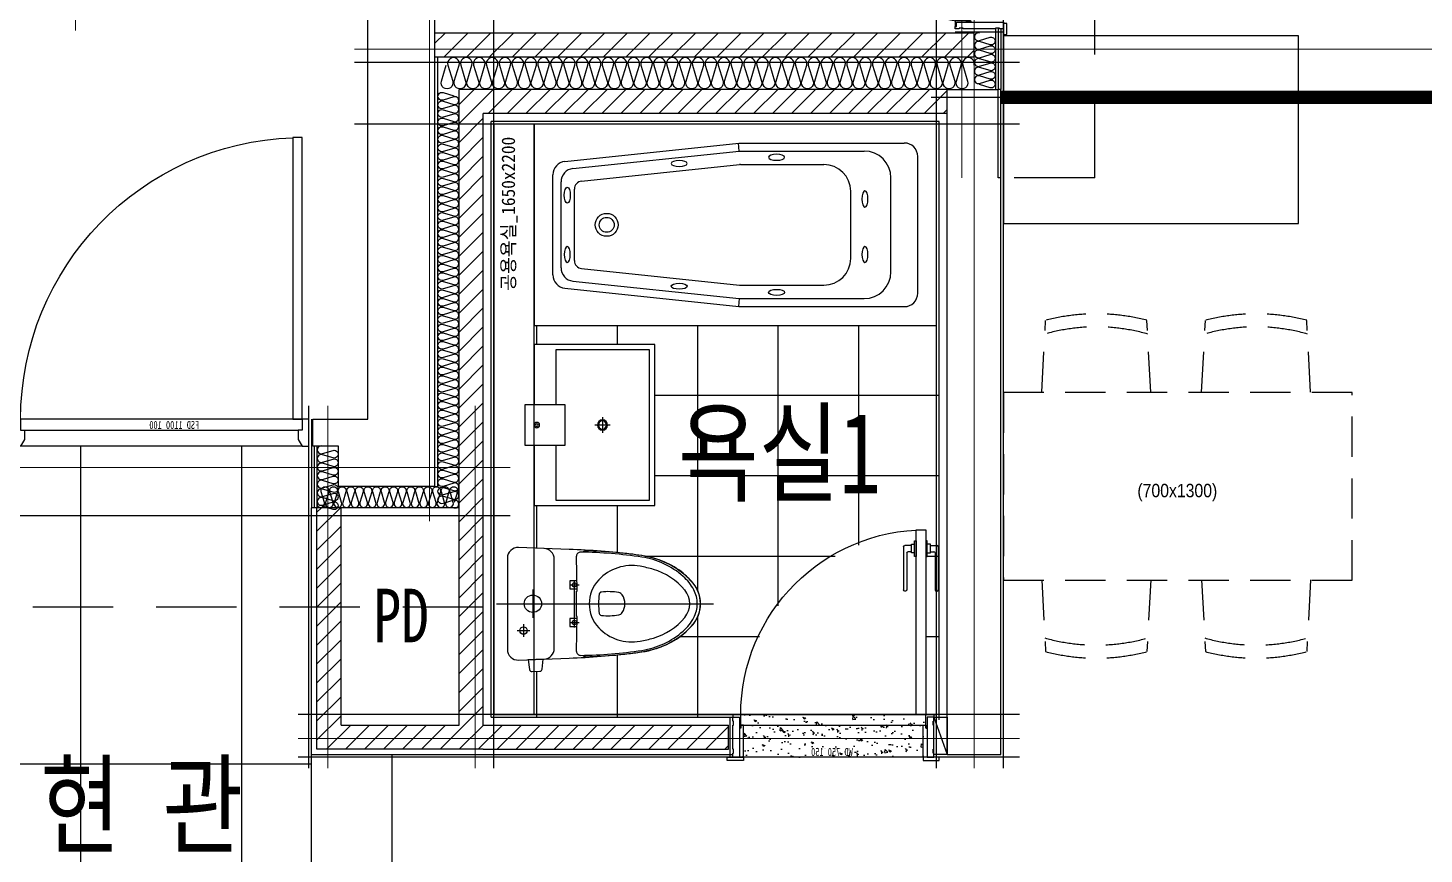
# Model space of a CAD drawing. Header units: millimetres. Extents: x 11101 to 63139, y 2659 to 57930.
# Drawn here: x 45721 to 50927, y 23824 to 26903 of the extents above; entities that cross this region are included whole.
import ezdxf
from ezdxf.enums import TextEntityAlignment as Align

# ---------------------------------------------------------------- set-up
doc = ezdxf.new("R2010")
doc.units = ezdxf.units.MM
doc.header["$LTSCALE"] = 100
for name, pattern in [('111D-114D-COR2-MF$0$CEN', [62, 60, -1, 0, -1]), ('U-59A(111-115)$0$CEN', [62, 60, -1, 0, -1]), ('U-59A(111-115)$0$HID', [2.3, 1.5, -0.8])]:
    doc.linetypes.add(name, pattern=pattern)
doc.layers.get('Defpoints').update_dxf_attribs({"color": 127})
doc.layers.add('111D-114D-COR2-MF$0$CEN아파트', color=1, linetype='111D-114D-COR2-MF$0$CEN', lineweight=5)
doc.layers.add('U-59A(111-115)$0$CEN아파트', color=1, linetype='U-59A(111-115)$0$CEN', lineweight=5)
for name, color, linetype in [('111D-114D-COR2-MF$0$WALL-1', 2, 'Continuous'), ('TEXT_실명', 3, 'Continuous'), ('U-59A(111-115)$0$CEN-b', 16, 'U-59A(111-115)$0$CEN'), ('U-59A(111-115)$0$DOOR', 4, 'Continuous'), ('U-59A(111-115)$0$DOOR_1', 1, 'Continuous'), ('U-59A(111-115)$0$DOOR_2', 5, 'Continuous'), ('U-59A(111-115)$0$ELE5', 4, 'Continuous'), ('U-59A(111-115)$0$FIN4', 6, 'Continuous'), ('U-59A(111-115)$0$FIN6', 5, 'Continuous'), ('U-59A(111-115)$0$FUR-1', 9, 'U-59A(111-115)$0$HID'), ('U-59A(111-115)$0$FUR-K', 6, 'Continuous'), ('U-59A(111-115)$0$FUR-R', 6, 'Continuous'), ('U-59A(111-115)$0$HAT-1', 9, 'Continuous'), ('U-59A(111-115)$0$INS', 8, 'Continuous'), ('U-59A(111-115)$0$INSHAT', 150, 'U-59A(111-115)$0$HID'), ('U-59A(111-115)$0$INSUL', 8, 'Continuous'), ('U-59A(111-115)$0$MC중심선', 8, 'U-59A(111-115)$0$HID'), ('U-59A(111-115)$0$TILE', 8, 'Continuous'), ('U-59A(111-115)$0$WALL-1', 2, 'Continuous'), ('U-59A(111-115)$0$WALL-2', 3, 'Continuous'), ('U-59A(111-115)$0$WIN', 4, 'Continuous')]:
    doc.layers.add(name, color=color, linetype=linetype)
for name, color, linetype, plot in [('U-59A(111-115)$0$Defpoint', 16, 'Continuous', False), ('U-59A(111-115)$0$Defponts', 161, 'Continuous', False), ('U-59A(111-115)$0$MC', 144, 'Continuous', False), ('U-59A(111-115)$0$창호공차', 39, 'Continuous', False)]:
    doc.layers.add(name, color=color, linetype=linetype, plot=plot)
doc.styles.add('U-59A(111-115)$0$돋움', font='', dxfattribs={"width": 0.9})
doc.styles.add('U-59A(111-115)$0$돋움체', font='', dxfattribs={"width": 0.8})
doc.styles.add('돋움체', font='', dxfattribs={"width": 0.8})
doc.styles.get('U-59A(111-115)$0$돋움').set_extended_font_data('Dotum')
doc.styles.get('U-59A(111-115)$0$돋움체').set_extended_font_data('DotumChe')
doc.styles.get('돋움체').set_extended_font_data('DotumChe')

# ---------------------------------------------------------------- blocks, each defined once
blk = doc.blocks.new('U-59A(111-115)$0$84 공용 양변기 평면')
at = {"layer": 'U-59A(111-115)$0$FUR-R', "color": 6}
for p, q in [((40.7, 423.1), (40.7, 83.1)), ((271.3, 455.8), (82.2, 463)), ((215.7, 86.7), (215.7, 419.4)), ((82.2, 43.1), (271.3, 50.3)), ((173.7, 46.6), (117.7, 44.5)), ((117.7, 44.5), (123.7, 7.6)), ((132.9, 0), (161.9, 1.1)), ((170.6, 9.4), (173.7, 46.6))]:
    blk.add_line(p, q, dxfattribs=at)
at = {"layer": 'U-59A(111-115)$0$FUR-R', "color": 8}
for p, q in [((300.7, 300.1), (298.7, 430.3)), ((272.7, 323.1), (308.7, 323.1)), ((300.1, 338.1), (273.7, 338.1)), ((273.7, 338.1), (273.7, 308.1)), ((290.7, 165.1), (290.7, 341.1)), ((273.7, 308.1), (300.6, 308.1)), ((298.7, 253.1), (298.7, 300.1)), ((298.7, 300.1), (300.7, 300.1)), ((298.7, 206.1), (298.7, 253.1)), ((272.7, 183.1), (308.7, 183.1)), ((300.6, 198.1), (273.7, 198.1)), ((273.7, 198.1), (273.7, 168.1)), ((273.7, 168.1), (300.1, 168.1)), ((298.7, 75.8), (300.7, 206.1)), ((300.7, 206.1), (298.7, 206.1))]:
    blk.add_line(p, q, dxfattribs=at)
at = {"layer": 'U-59A(111-115)$0$FUR-R', "color": 1}
for p, q in [((135.7, 305.6), (135.7, 200.6)), ((0, 253.1), (809.5, 253.1)), ((100.7, 177.1), (100.7, 129.1)), ((76.7, 153.1), (124.7, 153.1))]:
    blk.add_line(p, q, dxfattribs=at)
at = {"layer": 'U-59A(111-115)$0$FUR-R', "color": 6}
blk.add_lwpolyline([(271.3, 50.3, 0.019832), (508.4, 68.9, 0.041487), (596.1, 86.7, 0.149206), (732.9, 176.2, 0.362125), (732.9, 329.9, 0.149206), (596.1, 419.4, 0.041487), (508.4, 437.3, 0.019831), (271.3, 455.8)], format="xyb", dxfattribs=at)
at = {"layer": 'U-59A(111-115)$0$FUR-R', "color": 8}
for points in [[(298.7, 430.3), (298.7, 430.6)], [(298.7, 75.6), (298.7, 75.8)]]:
    blk.add_lwpolyline(points, dxfattribs=at)
for centre in [(290.7, 323.1), (290.7, 183.1)]:
    blk.add_circle(centre, 8, dxfattribs=at)
at = {"layer": 'U-59A(111-115)$0$FUR-R', "color": 6}
for centre, radius in [((135.7, 253.1), 32.5), ((100.7, 153.1), 14)]:
    blk.add_circle(centre, radius, dxfattribs=at)
for centre, radius, start, end in [((80.7, 423.1), 40, 87.8053, 180), ((175.7, 419.4), 40, 0, 87.8055), ((80.7, 83.1), 40, 180, 272.1943), ((175.7, 86.7), 40, 272.1945, 0), ((132.5, 9), 9, 189.1583, 272.19), ((161.6, 10.1), 9, 272.19, 355.2217)]:
    blk.add_arc(centre, radius, start, end, dxfattribs=at)
at = {"layer": 'U-59A(111-115)$0$FUR-R', "color": 8}
for centre, radius, start, end in [((313.7, 430.6), 15, 89.1659, 180), ((289.2, -1254.3), 1700, 81.4419, 89.1659), ((333.7, 435.7), 15, 88.4964, 139.4017), ((289.2, -1260.8), 1712, 81.0921, 88.4964), ((497.5, 130.2), 300, 48.544, 81.4419), ((493.1, 110.9), 325.5, 44.3131, 79.1713), ((504.7, 225.6), 170, 79.5841, 136.5529), ((445.1, -99), 500, 73.7584, 79.5841), ((517.8, 150.6), 240, 39.8132, 73.7584), ((475.7, 253.1), 130, 136.5529, 223.4471), ((576.9, 220.1), 180, 28.1029, 48.544), ((638.7, 253.1), 122, 0, 44.3131), ((620.7, 253.1), 240, 171.347, 180), ((392.3, 287.8), 9, 96.0876, 171.347), ((415.8, 68.1), 230, 79.9998, 96.0876), ((452.2, 274.9), 20, 33.0409, 79.9998), ((418.7, 253.1), 60, 359.9999, 33.0409), ((640.7, 253.1), 80, 320.1868, 39.8132), ((638.7, 253.1), 110, 0, 28.1029), ((620.7, 253.1), 240, 180, 188.653), ((392.3, 218.3), 9, 188.653, 263.9124), ((415.8, 438.1), 230, 263.9124, 280.0002), ((452.2, 231.3), 20, 280.0002, 326.9591), ((418.7, 253.1), 60, 326.9591, 0.0001), ((638.7, 253.1), 122, 315.6869, 0), ((638.7, 253.1), 110, 331.8971, 0), ((504.7, 280.6), 170, 223.4471, 280.4159), ((493.1, 395.2), 325.5, 280.8287, 315.6869), ((517.8, 355.5), 240, 286.2416, 320.1868), ((576.9, 286), 180, 311.456, 331.8971), ((445.1, 605.1), 500, 280.4159, 286.2416), ((497.5, 376), 300, 278.5581, 311.456), ((313.7, 75.6), 15, 180, 270.8341), ((289.2, 1760.4), 1700, 270.8341, 278.5581), ((333.7, 70.5), 15, 220.5983, 271.5036), ((289.2, 1766.9), 1712, 271.5036, 278.9079)]:
    blk.add_arc(centre, radius, start, end, dxfattribs=at)
blk = doc.blocks.new('U-59A(111-115)$0$A$C29F42446')
at = {"layer": 'U-59A(111-115)$0$FUR-R', "color": 8}
for p, q in [((-1385.7, 611.6), (-737.1, 680)), ((-735.4, 650), (-738.8, 679.8)), ((-737.1, 680), (-120, 680)), ((-1355.7, 584.9), (-735.4, 650)), ((-737.1, 650), (-270, 650)), ((-70, 120), (-70, 630)), ((-1323.4, 538.2), (-734.2, 599.8)), ((-730.8, 600), (-420, 600)), ((-1430, 188.1), (-1430, 561.9)), ((-1400, 214.8), (-1400, 535.2)), ((-170, 200), (-170, 550)), ((-1350, 241.6), (-1350, 508.4)), ((-320, 250), (-320, 500)), ((-1323.4, 211.8), (-734.2, 150.2)), ((-1355.7, 165.1), (-735.4, 100)), ((-1385.7, 138.4), (-737.1, 70)), ((-730.8, 150), (-420, 150)), ((-735.4, 100), (-738.8, 70.2)), ((-737.1, 70), (-120, 70)), ((-735.4, 100), (-270, 100))]:
    blk.add_line(p, q, dxfattribs=at)
at = {"layer": 'U-59A(111-115)$0$FUR-R'}
blk.add_lwpolyline([(-1500, 0), (0, 0), (0, 750), (-1500, 750)], close=True, dxfattribs=at)
at = {"layer": 'U-59A(111-115)$0$FUR-R', "color": 8}
for radius in [42.8, 27.8]:
    blk.add_circle((-1229.7, 375), radius, dxfattribs=at)
for centre, radius, start, end in [((-120, 630), 50, 0, 90), ((-270, 550), 100, 0, 90), ((-1380, 561.9), 50, 96.5169, 180), ((-1350, 535.2), 50, 96.5169, 180), ((-730.8, 570), 30, 90, 96.5169), ((-420, 500), 100, 0, 90), ((-1320, 508.4), 30, 96.5169, 180), ((-1350, 214.8), 50, 180, 263.4831), ((-1320, 241.6), 30, 180, 263.4831), ((-420, 250), 100, 270, 0), ((-1380, 188.1), 50, 180, 263.4831), ((-270, 200), 100, 270, 0), ((-730.8, 180), 30, 263.4831, 270), ((-120, 120), 50, 270, 0)]:
    blk.add_arc(centre, radius, start, end, dxfattribs=at)
at = {"layer": 'U-59A(111-115)$0$FUR-R', "color": 8, "extrusion": (0, 0, -1)}
for centre, major_axis in [((-596.3, 626.9), (30.1, 0)), ((-959.4, 603.7), (30.1, 0)), ((-266.8, 471.2), (0, 30.1)), ((-1376.8, 264.4), (0, 30.1)), ((-266.8, 264.4), (0, 30.1))]:
    blk.add_ellipse(centre, major_axis=major_axis, ratio=0.375161, dxfattribs=at)
at = {"layer": 'U-59A(111-115)$0$FUR-R', "color": 8}
for centre, major_axis in [((-1376.8, 485.6), (0, -30.1)), ((-959.4, 146.3), (30.1, 0)), ((-596.3, 123.1), (30.1, 0))]:
    blk.add_ellipse(centre, major_axis=major_axis, ratio=0.375161, dxfattribs=at)
blk = doc.blocks.new('U-59A(111-115)$0$snfsss')
at = {"layer": 'U-59A(111-115)$0$FUR-R', "color": 1}
for p, q in [((1528363.8, -944755.3), (1528363.8, -944697.3)), ((1528392.8, -944726.3), (1528334.8, -944726.3))]:
    blk.add_line(p, q, dxfattribs=at)
at = {"layer": 'U-59A(111-115)$0$FUR-R'}
for points in [[(1528109.3, -944651.3), (1528109.3, -944426.3), (1528559.3, -944426.3), (1528559.3, -945026.3), (1528109.3, -945026.3), (1528109.3, -944801.3)], [(1528189.3, -944651.3), (1528189.3, -944446.3), (1528539.3, -944446.3), (1528539.3, -945006.3), (1528189.3, -945006.3), (1528189.3, -944801.3)]]:
    blk.add_lwpolyline(points, dxfattribs=at)
blk.add_lwpolyline([(1528074.3, -944651.3), (1528224.3, -944651.3), (1528224.3, -944801.3), (1528074.3, -944801.3)], close=True, dxfattribs=at)
at = {"layer": 'U-59A(111-115)$0$FUR-R', "color": 1}
for centre, radius in [((1528119.3, -944726.3), 10), ((1528119.3, -944726.3), 5), ((1528363.8, -944726.3), 19), ((1528363.8, -944726.3), 15)]:
    blk.add_circle(centre, radius, dxfattribs=at)
blk = doc.blocks.new('U-59A(111-115)$0$공용욕실_1650x2200')
at = {"layer": 'Defpoints', "ltscale": 2}
blk.add_lwpolyline([(-437, -483.9), (1763, -483.9), (1763, 1166.1), (-437, 1166.1)], close=True, dxfattribs=at)
at = {"layer": 'U-59A(111-115)$0$FUR-R'}
blk.add_lwpolyline([(-437, 1016.1), (1763, 1016.1), (1763, 1166.1), (-437, 1166.1), (-437, 1016.1)], dxfattribs=at)
at = {"layer": 'U-59A(111-115)$0$FUR-R', "rotation": 270}
for name, p in [('U-59A(111-115)$0$84 공용 양변기 평면', (-277.5, 1156.8)), ('U-59A(111-115)$0$A$C29F42446', (1013, -483.9))]:
    blk.add_blockref(name, p, dxfattribs=at)
at = {"layer": 'U-59A(111-115)$0$FUR-R', "extrusion": (0, 0, -1), "zscale": -1, "rotation": 270}
blk.add_blockref('U-59A(111-115)$0$snfsss', (944084.5, 1529125.4), dxfattribs=at)
at = {"layer": 'U-59A(111-115)$0$Defponts', "style": 'U-59A(111-115)$0$돋움체'}
blk.add_text('공용욕실_1650x2200', height=50, dxfattribs=at).set_placement((1429.2, 1111.2), align=Align.MIDDLE)
blk = doc.blocks.new('U-59A(111-115)$0$WD_손잡이')
at = {"layer": 'U-59A(111-115)$0$DOOR', "color": 8, "ltscale": 2}
for p, q in [((17.55, 17.35), (17.55, 42.1)), ((22.05, 46.6), (183.05, 46.6)), ((40.95, 17.35), (40.95, 30.4)), ((45.45, 34.9), (183.05, 34.9)), ((187.55, 39.4), (187.55, 42.1))]:
    blk.add_line(p, q, dxfattribs=at)
for points in [[(0, 5.85), (0, 0), (58.5, 0), (58.5, 5.85), (0, 5.85)], [(45.5, 5.85), (45.5, 17.35), (13, 17.35), (13, 5.85)]]:
    blk.add_lwpolyline(points, dxfattribs=at)
for centre, start, end in [((22.05, 42.1), 90, 180), ((45.45, 30.4), 90, 180), ((183.05, 42.1), 0, 90), ((183.05, 39.4), 270, 0)]:
    blk.add_arc(centre, 4.5, start, end, dxfattribs=at)
blk = doc.blocks.new('U-59A(111-115)$0$WD_750_150')
at = {"layer": 'U-59A(111-115)$0$DOOR_2', "ltscale": 2}
h = blk.add_hatch(dxfattribs=at)
h.set_pattern_fill('AR-CONC', color=256, scale=0.5, style=0)
h.set_pattern_definition([(50, (-783504.944, 224657.94), (91.0923345, -7.969543), [9.525, -104.775]), (355, (-783504.94, 224657.94), (-17.621413, 95.528321), [7.62, -83.82]), (100.451, (-783497.35, 224657.28), (73.471251, 87.558344), [8.095, -89.045]), (46.1842, (-783504.94, 224683.34), (135.53952, -21.021164), [14.2875, -157.1625]), (96.6356, (-783493.65, 224681.59), (118.702117, 123.712778), [12.1425, -133.5675]), (351.184, (-783504.94, 224683.34), (118.702303, 123.71256), [11.43, -125.73]), (21, (-783492.244, 224676.99), (75.80744, -51.132759), [9.525, -104.775]), (326, (-783492.24, 224676.99), (30.901014, 92.093983), [7.62, -83.82]), (71.4514, (-783485.93, 224672.73), (106.708245, 40.961429), [8.095, -89.045]), (37.5, (-783504.944, 224657.94), (1.5443016, 42.2775194), [0, -82.804, 0, -85.09, 0, -84.1375]), (7.5, (-783504.944, 224657.94), (33.4098313, 50.0902874), [0, -48.514, 0, -80.899, 0, -32.0675]), (327.5, (-783533.265, 224657.94), (67.7952976, -2.864372), [0, -31.75, 0, -99.06, 0, -131.445]), (317.5, (-783545.965, 224657.94), (74.0645907, 12.7132455), [0, -41.275, 0, -65.786, 0, -93.345])])
h.paths.add_polyline_path([(710, 120), (40, 120), (40, 3), (37, 3), (37, 0), (40, 0), (710, 0), (713, 0), (713, 3), (710, 3)])
h.paths.add_polyline_path([(720, 158), (30, 158), (30, 120), (47.67, 120), (720, 120)])
at = {"layer": 'U-59A(111-115)$0$DOOR', "ltscale": 2}
for points in [[(30, 158), (66, 158), (66, 848), (30, 848)], [(37, 3), (40, 3), (40, 120), (30, 120), (30, 109), (25, 109), (25, 0), (37, 0)], [(713, 3), (710, 3), (710, 120), (720, 120), (720, 109), (725, 109), (725, 0), (713, 0)], [(-20, 0), (40, 0), (40, -12), (-20, -12)], [(770, 0), (710, 0), (710, -12), (770, -12)]]:
    blk.add_lwpolyline(points, close=True, dxfattribs=at)
for points in [[(28, 160), (0, 160), (0, 150), (25, 150), (25, 110), (30, 110), (30, 158, 0.4142136)], [(722, 160), (750, 160), (750, 150), (725, 150), (725, 110), (720, 110), (720, 158, -0.4142136)]]:
    blk.add_lwpolyline(points, format="xyb", close=True, dxfattribs=at)
for points in [[(0, 150), (-50, 150), (-50, 10), (0, 10), (0, 150), (-50, 10)], [(25, 150), (25, 0), (0, 0), (0, 15), (3, 15), (3, 30), (0, 30), (0, 120), (3, 120), (3, 135), (0, 135), (0, 150), (25, 150), (25, 150)], [(725, 150), (725, 0), (750, 0), (750, 15), (747, 15), (747, 30), (750, 30), (750, 120), (747, 120), (747, 135), (750, 135), (750, 150), (725, 150), (725, 150)]]:
    blk.add_lwpolyline(points, dxfattribs=at)
at = {"layer": 'U-59A(111-115)$0$DOOR_1'}
blk.add_arc((30, 158), 690, 0, 90, dxfattribs=at)
at = {"layer": 'U-59A(111-115)$0$DOOR_2', "ltscale": 2}
for p, q in [((30, 158), (720, 158)), ((720, 120), (30, 120)), ((40, 0), (710, 0))]:
    blk.add_line(p, q, dxfattribs=at)
at = {"layer": 'U-59A(111-115)$0$창호공차', "ltscale": 2}
blk.add_line((760, 150), (760, 0), dxfattribs=at)
at = {"layer": 'U-59A(111-115)$0$DOOR', "ltscale": 2, "xscale": -1, "rotation": 90}
blk.add_blockref('U-59A(111-115)$0$WD_손잡이', (30, 807.25), dxfattribs=at)
at = {"layer": 'U-59A(111-115)$0$DOOR', "ltscale": 2, "rotation": 270}
blk.add_blockref('U-59A(111-115)$0$WD_손잡이', (66, 807.25), dxfattribs=at)
at = {"layer": 'U-59A(111-115)$0$창호공차', "ltscale": 2, "style": 'U-59A(111-115)$0$돋움체', "width": 0.8}
blk.add_text('WD_750_150', height=30, dxfattribs=at).set_placement((379.93, 19.98), align=Align.MIDDLE_CENTER)
blk = doc.blocks.new('U-59A(111-115)$0$FSD_1100_100_현관')
at = {"layer": 'U-59A(111-115)$0$DOOR'}
for points in [[(25, 100), (25, 1150), (60, 1150), (60, 100)], [(25, 100), (25, 60), (40, 60), (40, 25), (25, 0), (0, 0), (0, 100)], [(1075, 100), (1075, 60), (1060, 60), (1060, 25), (1075, 0), (1100, 0), (1100, 100)]]:
    blk.add_lwpolyline(points, close=True, dxfattribs=at)
at = {"layer": 'U-59A(111-115)$0$DOOR_1'}
blk.add_arc((25, 100), 1050, 0, 88.0898, dxfattribs=at)
at = {"layer": 'U-59A(111-115)$0$DOOR_2'}
for p, q in [((25, 100), (1075, 100)), ((1060, 60), (40, 60)), ((25, 0), (1075, 0))]:
    blk.add_line(p, q, dxfattribs=at)
at = {"layer": 'U-59A(111-115)$0$창호공차', "ltscale": 2}
for p, q in [((-10, 100), (-10, 0)), ((1110, 100), (1110, 0))]:
    blk.add_line(p, q, dxfattribs=at)
at = {"layer": 'U-59A(111-115)$0$창호공차', "ltscale": 2, "style": 'U-59A(111-115)$0$돋움체', "width": 0.8}
blk.add_text('FSD_1100_100', height=30, dxfattribs=at).set_placement((502.1, 78.9), align=Align.MIDDLE_CENTER)
blk = doc.blocks.new('U-59A(111-115)$0$insul1')
blk.add_lwpolyline([(0, 0.25, 1.344031), (0.35, 0.25), (0.2, 0.75, -1.344031), (0.55, 0.75), (0.4, 0.25)], format="xyb")
blk = doc.blocks.new('U-59A(111-115)$0$A$C393C2A38')
at = {"layer": 'U-59A(111-115)$0$FUR-1'}
for p, q in [((509.3, 1499.5), (241.9, 1485.1)), ((1209.3, 1499.5), (1476.8, 1485.1)), ((509.3, 1093), (241.9, 1107.4)), ((1209.3, 1093), (1476.8, 1107.4)), ((509.3, 903.7), (241.9, 889.3)), ((1209.3, 903.7), (1476.8, 889.3)), ((509.3, 497.2), (241.9, 511.6)), ((1209.3, 497.2), (1476.8, 511.6))]:
    blk.add_line(p, q, dxfattribs=at)
blk.add_lwpolyline([(1207.8, 342.1), (1207.8, 1642.1), (507.8, 1642.1), (507.8, 342.1)], close=True, dxfattribs=at)
for centre, radius, start, end in [((968.2, 1296.2), 750.5, 165.4261, 194.5739), ((970.9, 1296.2), 704.7, 164.2244, 195.7756), ((747.7, 1296.2), 704.7, 344.2244, 15.7756), ((750.5, 1296.2), 750.5, 345.4261, 14.5739), ((968.2, 700.5), 750.5, 165.4261, 194.5739), ((970.9, 700.5), 704.7, 164.2244, 195.7756), ((747.7, 700.5), 704.7, 344.2244, 15.7756), ((750.5, 700.5), 750.5, 345.4261, 14.5739)]:
    blk.add_arc(centre, radius, start, end, dxfattribs=at)
at = {"layer": 'U-59A(111-115)$0$Defpoint', "insert": (802.3, 994.1, 0), "char_height": 50, "width": 874.558, "attachment_point": 8, "rotation": 270, "style": 'U-59A(111-115)$0$돋움'}
blk.add_mtext('(700x1300)', dxfattribs=at)
blk = doc.blocks.new('U-59A(111-115)$0$SD-900_150')
at = {"layer": 'U-59A(111-115)$0$DOOR', "ltscale": 2}
for points in [[(-13.3, 930), (-13.3, 890), (-1.3, 890), (-1.3, 930)], [(178.7, 900.5), (173.7, 900.5), (173.7, 885), (-1.3, 885), (-1.3, 910), (13.7, 910), (13.7, 907), (28.7, 907), (28.7, 910), (148.7, 910), (148.7, 907), (163.7, 907), (163.7, 910), (178.7, 910)], [(1.7, 873), (1.7, 870), (138.7, 870), (138.7, 880), (120.7, 880), (120.7, 885), (-1.3, 885), (-1.3, 873)], [(176.7, 880), (170.1, 844.6), (995.5, 689), (1002.2, 724.4)], [(-13.3, -10), (-13.3, 30), (-1.3, 30), (-1.3, -10)], [(1.7, 47), (1.7, 50), (138.7, 50), (138.7, 40), (120.7, 40), (120.7, 35), (-1.3, 35), (-1.3, 47)], [(178.7, 19.5), (173.7, 19.5), (173.7, 35), (-1.3, 35), (-1.3, 10), (13.7, 10), (13.7, 13), (28.7, 13), (28.7, 10), (148.7, 10), (148.7, 13), (163.7, 13), (163.7, 10), (178.7, 10)]]:
    blk.add_lwpolyline(points, close=True, dxfattribs=at)
for points in [[(178.7, 882), (178.7, 900), (173.7, 900), (173.7, 885), (121.7, 885), (121.7, 880), (176.7, 880, 0.414214)], [(178.7, 38), (178.7, 20), (173.7, 20), (173.7, 35), (121.7, 35), (121.7, 40), (176.7, 40, -0.414214)]]:
    blk.add_lwpolyline(points, format="xyb", close=True, dxfattribs=at)
at = {"layer": 'U-59A(111-115)$0$DOOR_1', "linetype": 'ByBlock', "ltscale": 0.5}
blk.add_arc((176.7, 880), 840, 270, 346.8671, dxfattribs=at)
at = {"layer": 'U-59A(111-115)$0$DOOR_2', "ltscale": 2}
for p, q in [((1.7, 870), (1.7, 50)), ((138.7, 50), (138.7, 870)), ((178.7, 38), (178.7, 882))]:
    blk.add_line(p, q, dxfattribs=at)
at = {"layer": 'U-59A(111-115)$0$창호공차', "ltscale": 2}
for p, q in [((178.7, 920), (-1.3, 920)), ((178.7, 0), (-1.3, 0))]:
    blk.add_line(p, q, dxfattribs=at)
at = {"layer": 'U-59A(111-115)$0$DOOR', "ltscale": 2, "xscale": -0.9999999999999998, "rotation": 349.3233726063941}
blk.add_blockref('U-59A(111-115)$0$WD_손잡이', (962.1, 731.9), dxfattribs=at)
at = {"layer": 'U-59A(111-115)$0$DOOR', "ltscale": 2, "extrusion": (0, 0, -1), "xscale": -1, "zscale": -1, "rotation": 190.6766273936058}
blk.add_blockref('U-59A(111-115)$0$WD_손잡이', (-955.5, 696.5), dxfattribs=at)
at = {"layer": 'U-59A(111-115)$0$창호공차', "ltscale": 2, "style": 'U-59A(111-115)$0$돋움체', "text_generation_flag": 4, "width": 0.8}
blk.add_text('SD-900_150', height=30, rotation=90, dxfattribs=at).set_placement((18.7, 455.6), align=Align.MIDDLE_CENTER)
blk = doc.blocks.new('U-59A(111-115)', base_point=(154464.3, 32022.8))
at = {"layer": 'U-59A(111-115)$0$HAT-1', "ltscale": 2}
h = blk.add_hatch(dxfattribs=at)
h.set_pattern_fill('_USER,N', color=256, scale=60, angle=45, style=0, pattern_type=0)
h.set_pattern_definition([(45, (16901.02, -945.974), (-42.426407, 42.426407), [])])
h.paths.add_polyline_path([(156545.4, 33685.1), (158555.4, 33685.1), (158555.4, 33775.1), (156545.4, 33775.1)])
h = blk.add_hatch(dxfattribs=at)
h.set_pattern_fill('_USER,N', color=256, scale=50, angle=45, style=0, pattern_type=0)
h.set_pattern_definition([(45, (0, -59814.274), (-35.355339, 35.355339), [])])
h.paths.add_polyline_path([(157640.4, 31105.1), (157640.4, 31195.1), (156725.4, 31195.1), (156725.4, 33475.1), (158455.4, 33475.1), (158455.4, 33565.1), (156635.4, 33565.1), (156635.4, 31195.1), (156195.4, 31195.1), (156195.4, 32005.1), (156105.4, 32005.1), (156105.4, 31105.1)])
at = {"layer": 'U-59A(111-115)$0$CEN-b', "ltscale": 2}
blk.add_line((158725.4, 33665.1), (156245.4, 33665.1), dxfattribs=at)
at = {"layer": 'U-59A(111-115)$0$CEN아파트', "ltscale": 2}
for p, q in [((156525.4, 31955.1), (156525.4, 35935.1)), ((158510.4, 33235.1), (158510.4, 35935.1)), ((158555.4, 31035.1), (158555.4, 35935.1)), ((161865.4, 33715.1), (156245.4, 33715.1)), ((156145.4, 31035.1), (156145.4, 32385.1)), ((156695.4, 31035.1), (156695.4, 32385.1)), ((156825.4, 32155.1), (154255.4, 32155.1)), ((158725.4, 31145.1), (156035.4, 31145.1))]:
    blk.add_line(p, q, dxfattribs=at)
at = {"layer": 'U-59A(111-115)$0$ELE5', "ltscale": 2}
for p, q in [((156085.4, 29965.1), (156085.4, 31085.1)), ((156385.4, 29987.1), (156385.4, 31085.1))]:
    blk.add_line(p, q, dxfattribs=at)
at = {"layer": 'U-59A(111-115)$0$FIN4', "ltscale": 2}
for p, q in [((156755.4, 31225.1), (156755.4, 33445.1)), ((158425.4, 33445.1), (156755.4, 33445.1)), ((158425.4, 31215.1), (158425.4, 33445.1)), ((156085.4, 31085.1), (156085.4, 32005.1)), ((156105.4, 32005.1), (156085.4, 32005.1)), ((156755.4, 31225.1), (157655.4, 31225.1)), ((156085.4, 31085.1), (157655.4, 31085.1))]:
    blk.add_line(p, q, dxfattribs=at)
at = {"layer": 'U-59A(111-115)$0$FIN6', "ltscale": 2}
for p, q in [((158645.4, 33793.1), (158645.4, 33565.1)), ((158655.4, 33790.1), (158655.4, 33565.1)), ((156085.4, 32235.1), (156085.4, 32005.1)), ((156095.4, 32235.1), (156095.4, 32005.1))]:
    blk.add_line(p, q, dxfattribs=at)
at = {"layer": 'U-59A(111-115)$0$FUR-K'}
blk.add_lwpolyline([(158665.4, 33065.1), (159765.4, 33065.1), (159765.4, 33765.1), (158665.4, 33765.1)], close=True, dxfattribs=at)
at = {"layer": 'U-59A(111-115)$0$INS', "ltscale": 2}
for p, q in [((158635.4, 33790.1), (158635.4, 33565.1)), ((156555.4, 32085.1), (156555.4, 33685.1)), ((158655.4, 33565.1), (158645.4, 33565.1)), ((158655.4, 33235.1), (158655.4, 33565.1)), ((156105.4, 32235.1), (156105.4, 32005.1)), ((156545.4, 32085.1), (156555.4, 32085.1)), ((156635.4, 32005.1), (156195.4, 32005.1))]:
    blk.add_line(p, q, dxfattribs=at)
at = {"layer": 'U-59A(111-115)$0$INSHAT', "ltscale": 2}
for p, q in [((159005.4, 33235.1), (159005.4, 35085.1)), ((159005.4, 33235.1), (158655.4, 33235.1)), ((156725.4, 31635.1), (154555.4, 31635.1))]:
    blk.add_line(p, q, dxfattribs=at)
at = {"layer": 'U-59A(111-115)$0$MC', "ltscale": 2}
for p, q in [((156765.4, 31035.1), (156765.4, 35935.1)), ((158415.4, 31035.1), (158415.4, 35935.1)), ((158665.4, 31035.1), (158665.4, 35935.1)), ((161865.4, 33535.1), (158395.4, 33535.1)), ((158725.4, 33435.1), (156245.4, 33435.1)), ((156075.4, 31035.1), (156075.4, 32385.1)), ((156825.4, 31975.1), (154455.4, 31975.1)), ((158725.4, 31235.1), (156035.4, 31235.1)), ((158725.4, 31075.1), (156035.4, 31075.1))]:
    blk.add_line(p, q, dxfattribs=at)
at = {"layer": 'U-59A(111-115)$0$MC중심선', "ltscale": 2, "const_width": 50}
blk.add_lwpolyline([(158655.4, 33535.1), (161675.4, 33535.1)], dxfattribs=at)
at = {"layer": 'U-59A(111-115)$0$TILE', "ltscale": 2}
for p, q in [((156925.4, 32613.8), (156925.4, 32685.1)), ((157225.4, 32613.8), (157225.4, 32685.1)), ((157525.4, 31695.9), (157525.4, 32685.1)), ((157825.4, 31639.7), (157825.4, 32685.1)), ((158125.4, 31866.2), (158125.4, 32685.1)), ((157365.4, 32425.1), (158425.4, 32425.1)), ((155225.4, 29965.1), (155225.4, 32235.1)), ((155825.4, 29965.1), (155825.4, 32235.1)), ((157365.4, 32125.1), (158425.4, 32125.1)), ((156925.4, 31854.9), (156925.4, 32013.8)), ((157225.4, 31838.1), (157225.4, 32013.8)), ((157329.2, 31825.1), (158038.2, 31825.1)), ((158375.4, 31825.1), (158425.4, 31825.1)), ((157525.4, 31225.1), (157525.4, 31599.2)), ((157459.2, 31525.1), (157755, 31525.1)), ((158375.4, 31525.1), (158425.4, 31525.1)), ((157225.4, 31225.1), (157225.4, 31457)), ((156925.4, 31225.1), (156925.4, 31395.2)), ((156085.4, 31050.1), (154965.4, 31050.1))]:
    blk.add_line(p, q, dxfattribs=at)
at = {"layer": 'U-59A(111-115)$0$WALL-1', "ltscale": 2}
for p, q in [((156545.4, 32085.1), (156545.4, 35535.1)), ((158455.4, 31085.1), (158455.4, 33565.1)), ((158455.4, 33565.1), (158645.4, 33565.1)), ((158645.4, 33235.1), (158645.4, 33565.1)), ((158655.4, 33235.1), (158645.4, 33235.1)), ((158655.4, 31085.1), (158655.4, 33235.1)), ((156090.4, 32235.1), (156090.4, 32335.1)), ((156185.4, 32235.1), (156090.4, 32235.1)), ((156185.4, 32085.1), (156185.4, 32235.1)), ((156545.4, 32085.1), (156185.4, 32085.1)), ((158455.4, 31085.1), (158655.4, 31085.1))]:
    blk.add_line(p, q, dxfattribs=at)
at = {"layer": 'U-59A(111-115)$0$WALL-2', "ltscale": 2}
for p, q in [((158555.4, 33775.1), (156545.4, 33775.1)), ((158555.4, 33685.1), (158555.4, 33775.1)), ((158555.4, 33685.1), (156545.4, 33685.1)), ((156635.4, 31195.1), (156635.4, 33565.1)), ((158455.4, 33565.1), (156635.4, 33565.1)), ((156725.4, 31195.1), (156725.4, 33475.1)), ((158455.4, 33475.1), (156725.4, 33475.1)), ((156105.4, 31105.1), (156105.4, 32005.1)), ((156195.4, 32005.1), (156105.4, 32005.1)), ((156195.4, 31195.1), (156195.4, 32005.1)), ((156195.4, 31195.1), (156635.4, 31195.1)), ((156725.4, 31195.1), (157640.4, 31195.1)), ((157640.4, 31105.1), (157640.4, 31195.1)), ((156725.4, 31105.1), (156105.4, 31105.1)), ((156725.4, 31105.1), (157640.4, 31105.1))]:
    blk.add_line(p, q, dxfattribs=at)
at = {"layer": 'U-59A(111-115)$0$DOOR', "ltscale": 2, "xscale": -1}
for name, p in [('U-59A(111-115)$0$FSD_1100_100_현관', (156075.4, 32235.1)), ('U-59A(111-115)$0$WD_750_150', (158405.4, 31075.1))]:
    blk.add_blockref(name, p, dxfattribs=at)
at = {"layer": 'U-59A(111-115)$0$FUR-1', "ltscale": 2, "rotation": 90}
blk.add_blockref('U-59A(111-115)$0$A$C393C2A38', (160307.5, 31227.2), dxfattribs=at)
at = {"layer": 'U-59A(111-115)$0$FUR-R', "ltscale": 2, "rotation": 90}
blk.add_blockref('U-59A(111-115)$0$공용욕실_1650x2200', (157931.5, 31672), dxfattribs=at)
at = {"layer": 'U-59A(111-115)$0$INSUL', "ltscale": 2, "row_count": 1, "row_spacing": 0}
for p, xscale, yscale, zscale, rotation, column_count, column_spacing in [((158555.4, 33775.1), 80, 80, 80, 270, 6, 32), ((158555.4, 33685.1), 120, 120, 120, 180, 41, 48), ((156635.4, 32005.1), 80, 80, 80, 90, 48, 32), ((156105.4, 32235.1), 80, 80, 80, 270, 7, 32)]:
    blk.add_blockref('U-59A(111-115)$0$insul1', p, dxfattribs=dict(at, xscale=xscale, yscale=yscale, zscale=zscale, rotation=rotation, column_count=column_count, column_spacing=column_spacing))
at = {"layer": 'U-59A(111-115)$0$INSUL', "ltscale": 2, "xscale": 80, "yscale": 80, "zscale": 80, "row_count": 1, "column_count": 16, "row_spacing": 0, "column_spacing": 32}
blk.add_blockref('U-59A(111-115)$0$insul1', (156105.4, 32005.1), dxfattribs=at)
at = {"layer": 'U-59A(111-115)$0$WIN', "rotation": 180}
blk.add_blockref('U-59A(111-115)$0$SD-900_150', (158664.1, 34700.1), dxfattribs=at)
blk = doc.blocks.new('111D-114D-COR2-MF', base_point=(701775.2, -457446.2))
at = {"layer": '111D-114D-COR2-MF$0$CEN아파트', "ltscale": 2}
blk.add_line((701896.8, -462520.5), (701896.8, -460320.5), dxfattribs=at)
at = {"layer": '111D-114D-COR2-MF$0$WALL-1', "ltscale": 2}
for p, q in [((702986.8, -463970.5), (702986.8, -459795.5)), ((702781.8, -463970.5), (702986.8, -463970.5))]:
    blk.add_line(p, q, dxfattribs=at)

msp = doc.modelspace()

# ---------------------------------------------------------------- block references
at = {"ltscale": 2}
for name, p in [('111D-114D-COR2-MF', (45777.6, 31968.6)), ('U-59A(111-115)', (45158.1, 25132.1))]:
    msp.add_blockref(name, p, dxfattribs=at)

# ---------------------------------------------------------------- texts
at = {"layer": 'TEXT_실명', "style": '돋움체', "width": 0.8}
for s, height, p in [('욕실1', 300, (48523.5, 25318.8)), ('PD', 200, (47113.1, 24713)), ('현 관', 300, (46145.5, 24006.8))]:
    msp.add_text(s, height=height, dxfattribs=at).set_placement(p, align=Align.MIDDLE_CENTER)

doc.saveas('drawing.dxf')
